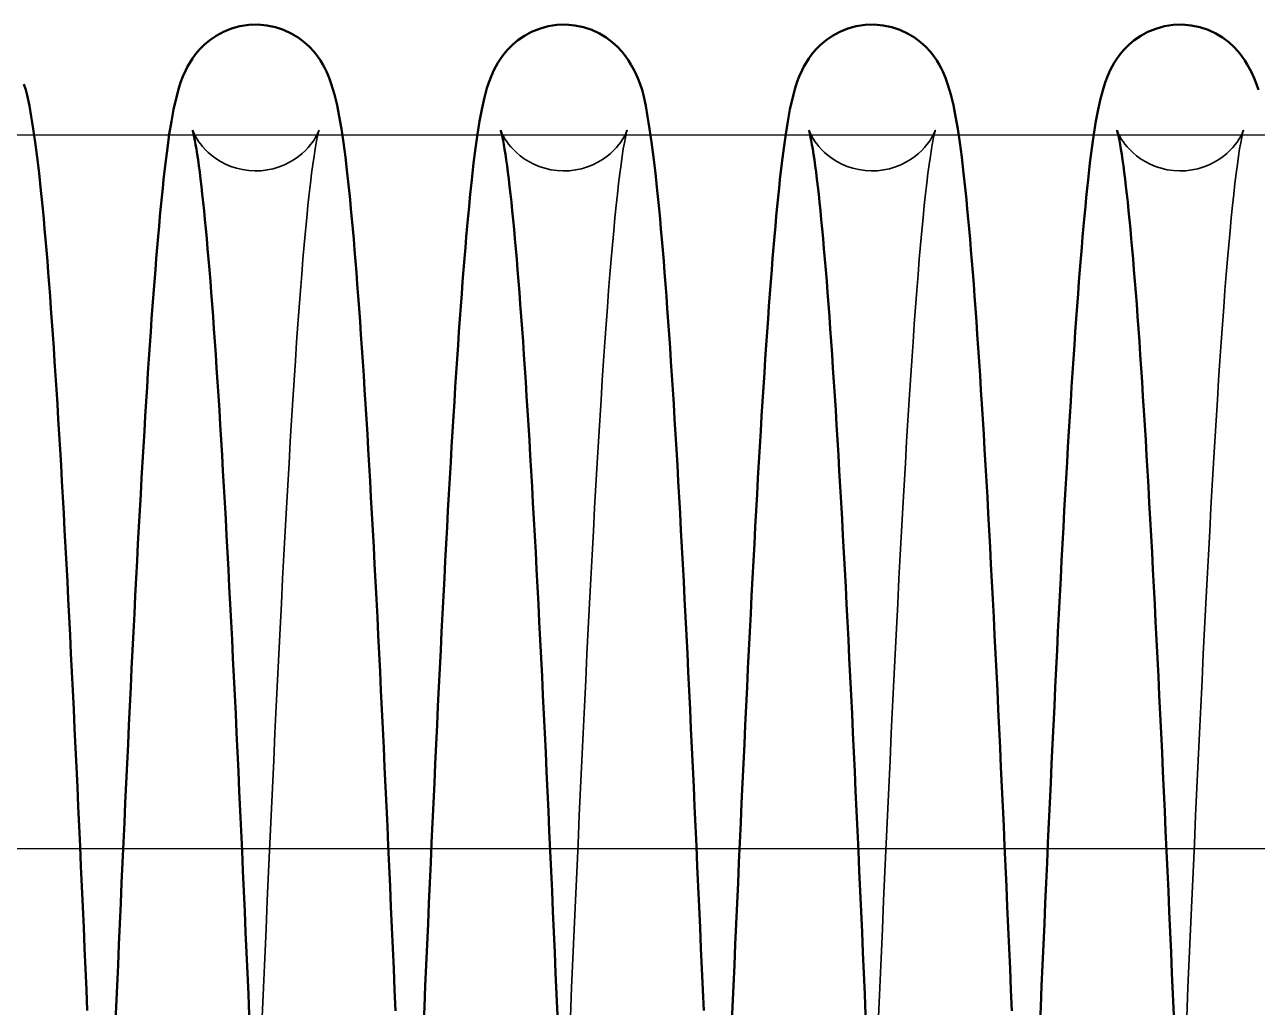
# Model space of a CAD drawing. Header units: millimetres. Extents: x 1448 to 104164, y -19509 to -89.
# Drawn here: x 81407.3 to 81476.4, y -3001.5 to -2946.5 of the extents above; entities that cross this region are included whole.
import ezdxf

# ---------------------------------------------------------------- set-up
doc = ezdxf.new("R2010")
doc.units = ezdxf.units.MM
doc.header["$LTSCALE"] = 60
doc.header["$MEASUREMENT"] = 0
doc.layers.get('0').update_dxf_attribs({"linetype": 'CONTINUOUS'})
doc.layers.add('가려진 것(ISO)', color=7, linetype='CONTINUOUS', lineweight=35)
doc.layers.add('가시적인 것(ISO)', color=7, linetype='CONTINUOUS', lineweight=50)

# ---------------------------------------------------------------- blocks, each defined once
blk = doc.blocks.new('토션스프링1')
at = {"layer": '가려진 것(ISO)', "flags": 128}
for points in [[(21462951.859, -50955408.884), (21462951.865, -50955408.9), (21462951.884, -50955408.952), (21462951.924, -50955409.045), (21462951.995, -50955409.189), (21462952.046, -50955409.282), (21462952.111, -50955409.391), (21462952.192, -50955409.514), (21462952.293, -50955409.652), (21462952.415, -50955409.803), (21462952.563, -50955409.966), (21462952.736, -50955410.136), (21462952.938, -50955410.308), (21462953.168, -50955410.477), (21462953.425, -50955410.638), (21462953.706, -50955410.785), (21462954.006, -50955410.912), (21462954.326, -50955411.016), (21462954.659, -50955411.094), (21462955.002, -50955411.144), (21462955.349, -50955411.164), (21462955.697, -50955411.153), (21462956.042, -50955411.111), (21462956.379, -50955411.041), (21462956.703, -50955410.945), (21462957.009, -50955410.824), (21462957.295, -50955410.682), (21462957.56, -50955410.525), (21462957.798, -50955410.357), (21462958.008, -50955410.186), (21462958.189, -50955410.015), (21462958.344, -50955409.85), (21462958.474, -50955409.693), (21462958.581, -50955409.551), (21462958.667, -50955409.424), (21462958.736, -50955409.312), (21462958.791, -50955409.214), (21462958.867, -50955409.063), (21462958.912, -50955408.962), (21462958.933, -50955408.905), (21462958.94, -50955408.885), (21462958.937, -50955408.895), (21462958.927, -50955408.931), (21462958.911, -50955408.992), (21462958.891, -50955409.075), (21462958.842, -50955409.298), (21462958.788, -50955409.585), (21462958.728, -50955409.934), (21462958.665, -50955410.339), (21462958.599, -50955410.797), (21462958.532, -50955411.304), (21462958.464, -50955411.858), (21462958.396, -50955412.458), (21462958.327, -50955413.103), (21462958.257, -50955413.793), (21462958.187, -50955414.525), (21462958.117, -50955415.3), (21462958.046, -50955416.115), (21462957.975, -50955416.97), (21462957.904, -50955417.864), (21462957.833, -50955418.794), (21462957.762, -50955419.76), (21462957.691, -50955420.765), (21462957.62, -50955421.807), (21462957.549, -50955422.886), (21462957.477, -50955424), (21462957.406, -50955425.148), (21462957.334, -50955426.329), (21462957.263, -50955427.541), (21462957.191, -50955428.783), (21462957.119, -50955430.054), (21462957.048, -50955431.352), (21462956.976, -50955432.676), (21462956.905, -50955434.027), (21462956.834, -50955435.405), (21462956.762, -50955436.812), (21462956.69, -50955438.244), (21462956.619, -50955439.701), (21462956.547, -50955441.181), (21462956.475, -50955442.682), (21462956.403, -50955444.203), (21462956.332, -50955445.743), (21462956.26, -50955447.299), (21462956.188, -50955448.871), (21462956.117, -50955450.456), (21462956.045, -50955452.054), (21462955.974, -50955453.666), (21462955.902, -50955455.294), (21462955.83, -50955456.936), (21462955.759, -50955458.59)], [(21462969.135, -50955408.884), (21462969.14, -50955408.9), (21462969.16, -50955408.952), (21462969.2, -50955409.046), (21462969.27, -50955409.194), (21462969.321, -50955409.288), (21462969.387, -50955409.397), (21462969.47, -50955409.52), (21462969.572, -50955409.657), (21462969.695, -50955409.808), (21462969.843, -50955409.971), (21462970.018, -50955410.141), (21462970.22, -50955410.313), (21462970.451, -50955410.482), (21462970.708, -50955410.642), (21462970.99, -50955410.789), (21462971.291, -50955410.916), (21462971.61, -50955411.019), (21462971.944, -50955411.096), (21462972.287, -50955411.145), (21462972.635, -50955411.164), (21462972.982, -50955411.152), (21462973.327, -50955411.11), (21462973.663, -50955411.039), (21462973.987, -50955410.942), (21462974.293, -50955410.821), (21462974.579, -50955410.678), (21462974.842, -50955410.52), (21462975.079, -50955410.353), (21462975.289, -50955410.181), (21462975.47, -50955410.01), (21462975.624, -50955409.845), (21462975.753, -50955409.69), (21462975.859, -50955409.547), (21462975.945, -50955409.42), (21462976.014, -50955409.309), (21462976.068, -50955409.212), (21462976.143, -50955409.061), (21462976.187, -50955408.961), (21462976.209, -50955408.905), (21462976.216, -50955408.885), (21462976.213, -50955408.895), (21462976.203, -50955408.932), (21462976.187, -50955408.993), (21462976.167, -50955409.076), (21462976.118, -50955409.3), (21462976.063, -50955409.588), (21462976.003, -50955409.936), (21462975.94, -50955410.341), (21462975.875, -50955410.799), (21462975.808, -50955411.307), (21462975.739, -50955411.862), (21462975.671, -50955412.461), (21462975.602, -50955413.106), (21462975.533, -50955413.796), (21462975.463, -50955414.528), (21462975.392, -50955415.303), (21462975.322, -50955416.119), (21462975.251, -50955416.975), (21462975.18, -50955417.869), (21462975.109, -50955418.8), (21462975.038, -50955419.768), (21462974.967, -50955420.771), (21462974.896, -50955421.812), (21462974.824, -50955422.889), (21462974.753, -50955424.003), (21462974.681, -50955425.15), (21462974.61, -50955426.331), (21462974.538, -50955427.544), (21462974.467, -50955428.786), (21462974.395, -50955430.058), (21462974.323, -50955431.358), (21462974.252, -50955432.685), (21462974.18, -50955434.036), (21462974.109, -50955435.413), (21462974.038, -50955436.816), (21462973.966, -50955438.247), (21462973.894, -50955439.702), (21462973.823, -50955441.182), (21462973.751, -50955442.683), (21462973.679, -50955444.204), (21462973.607, -50955445.745), (21462973.535, -50955447.302), (21462973.464, -50955448.876), (21462973.392, -50955450.463), (21462973.321, -50955452.064), (21462973.249, -50955453.675), (21462973.178, -50955455.3), (21462973.106, -50955456.939), (21462973.034, -50955458.591)], [(21462986.411, -50955408.884), (21462986.416, -50955408.9), (21462986.436, -50955408.952), (21462986.476, -50955409.045), (21462986.547, -50955409.189), (21462986.598, -50955409.282), (21462986.663, -50955409.391), (21462986.744, -50955409.514), (21462986.844, -50955409.652), (21462986.967, -50955409.803), (21462987.114, -50955409.966), (21462987.288, -50955410.136), (21462987.489, -50955410.308), (21462987.72, -50955410.477), (21462987.977, -50955410.638), (21462988.257, -50955410.785), (21462988.558, -50955410.912), (21462988.877, -50955411.016), (21462989.211, -50955411.094), (21462989.553, -50955411.144), (21462989.901, -50955411.164), (21462990.248, -50955411.153), (21462990.593, -50955411.111), (21462990.93, -50955411.041), (21462991.254, -50955410.945), (21462991.56, -50955410.824), (21462991.847, -50955410.682), (21462992.111, -50955410.525), (21462992.349, -50955410.357), (21462992.559, -50955410.186), (21462992.741, -50955410.015), (21462992.896, -50955409.85), (21462993.026, -50955409.693), (21462993.132, -50955409.551), (21462993.218, -50955409.424), (21462993.288, -50955409.312), (21462993.343, -50955409.214), (21462993.419, -50955409.063), (21462993.463, -50955408.962), (21462993.485, -50955408.905), (21462993.492, -50955408.885), (21462993.489, -50955408.895), (21462993.479, -50955408.931), (21462993.463, -50955408.992), (21462993.443, -50955409.075), (21462993.394, -50955409.298), (21462993.339, -50955409.585), (21462993.28, -50955409.934), (21462993.217, -50955410.339), (21462993.151, -50955410.797), (21462993.083, -50955411.304), (21462993.016, -50955411.858), (21462992.947, -50955412.458), (21462992.878, -50955413.103), (21462992.809, -50955413.793), (21462992.739, -50955414.525), (21462992.668, -50955415.3), (21462992.598, -50955416.115), (21462992.527, -50955416.97), (21462992.456, -50955417.864), (21462992.385, -50955418.794), (21462992.314, -50955419.76), (21462992.243, -50955420.765), (21462992.172, -50955421.807), (21462992.1, -50955422.886), (21462992.029, -50955424), (21462991.957, -50955425.148), (21462991.886, -50955426.329), (21462991.814, -50955427.541), (21462991.742, -50955428.783), (21462991.671, -50955430.054), (21462991.599, -50955431.352), (21462991.528, -50955432.676), (21462991.457, -50955434.027), (21462991.385, -50955435.405), (21462991.314, -50955436.812), (21462991.242, -50955438.244), (21462991.17, -50955439.701), (21462991.098, -50955441.181), (21462991.027, -50955442.682), (21462990.955, -50955444.203), (21462990.883, -50955445.743), (21462990.811, -50955447.299), (21462990.74, -50955448.871), (21462990.668, -50955450.456), (21462990.597, -50955452.054), (21462990.525, -50955453.666), (21462990.454, -50955455.294), (21462990.382, -50955456.936), (21462990.31, -50955458.59)], [(21463003.686, -50955408.884), (21463003.692, -50955408.9), (21463003.712, -50955408.952), (21463003.751, -50955409.046), (21463003.821, -50955409.194), (21463003.873, -50955409.288), (21463003.939, -50955409.397), (21463004.022, -50955409.52), (21463004.123, -50955409.657), (21463004.246, -50955409.808), (21463004.395, -50955409.971), (21463004.569, -50955410.141), (21463004.771, -50955410.313), (21463005.002, -50955410.482), (21463005.26, -50955410.642), (21463005.541, -50955410.789), (21463005.843, -50955410.916), (21463006.162, -50955411.019), (21463006.496, -50955411.096), (21463006.839, -50955411.145), (21463007.186, -50955411.164), (21463007.534, -50955411.152), (21463007.878, -50955411.11), (21463008.215, -50955411.039), (21463008.539, -50955410.942), (21463008.845, -50955410.821), (21463009.13, -50955410.678), (21463009.393, -50955410.52), (21463009.631, -50955410.353), (21463009.841, -50955410.181), (21463010.021, -50955410.01), (21463010.175, -50955409.845), (21463010.304, -50955409.69), (21463010.41, -50955409.547), (21463010.496, -50955409.42), (21463010.565, -50955409.309), (21463010.62, -50955409.212), (21463010.695, -50955409.061), (21463010.738, -50955408.961), (21463010.76, -50955408.905), (21463010.767, -50955408.885), (21463010.764, -50955408.895), (21463010.755, -50955408.932), (21463010.739, -50955408.993), (21463010.719, -50955409.076), (21463010.669, -50955409.3), (21463010.614, -50955409.588), (21463010.555, -50955409.936), (21463010.492, -50955410.341), (21463010.426, -50955410.799), (21463010.359, -50955411.307), (21463010.291, -50955411.862), (21463010.223, -50955412.461), (21463010.154, -50955413.106), (21463010.084, -50955413.796), (21463010.014, -50955414.528), (21463009.944, -50955415.303), (21463009.873, -50955416.119), (21463009.802, -50955416.975), (21463009.731, -50955417.869), (21463009.66, -50955418.8), (21463009.589, -50955419.768), (21463009.518, -50955420.771), (21463009.447, -50955421.812), (21463009.376, -50955422.889), (21463009.304, -50955424.003), (21463009.233, -50955425.15), (21463009.161, -50955426.331), (21463009.09, -50955427.544), (21463009.018, -50955428.786), (21463008.946, -50955430.058), (21463008.875, -50955431.358), (21463008.803, -50955432.685), (21463008.732, -50955434.036), (21463008.661, -50955435.413), (21463008.589, -50955436.816), (21463008.518, -50955438.247), (21463008.446, -50955439.702), (21463008.374, -50955441.182), (21463008.302, -50955442.683), (21463008.231, -50955444.204), (21463008.159, -50955445.745), (21463008.087, -50955447.302), (21463008.015, -50955448.876), (21463007.944, -50955450.463), (21463007.872, -50955452.064), (21463007.801, -50955453.675), (21463007.729, -50955455.3), (21463007.658, -50955456.939), (21463007.586, -50955458.591)]]:
    blk.add_lwpolyline(points, dxfattribs=at)
at = {"layer": '가시적인 것(ISO)', "flags": 128}
for points in [[(21462942.401, -50955406.308), (21462942.508, -50955406.624), (21462942.592, -50955406.926), (21462942.714, -50955407.512), (21462942.81, -50955408.121), (21462942.862, -50955408.451), (21462942.92, -50955408.803), (21462943.032, -50955409.56), (21462943.142, -50955410.387), (21462943.25, -50955411.286), (21462943.355, -50955412.256), (21462943.407, -50955412.768), (21462943.459, -50955413.298), (21462943.51, -50955413.846), (21462943.562, -50955414.412), (21462943.613, -50955414.996), (21462943.664, -50955415.598), (21462943.715, -50955416.218), (21462943.766, -50955416.856), (21462943.817, -50955417.513), (21462943.868, -50955418.189), (21462943.919, -50955418.883), (21462943.97, -50955419.596), (21462944.021, -50955420.327), (21462944.073, -50955421.075), (21462944.124, -50955421.841), (21462944.175, -50955422.624), (21462944.226, -50955423.424), (21462944.277, -50955424.24), (21462944.328, -50955425.071), (21462944.38, -50955425.918), (21462944.431, -50955426.781), (21462944.482, -50955427.657), (21462944.533, -50955428.548), (21462944.584, -50955429.453), (21462944.634, -50955430.371), (21462944.685, -50955431.303), (21462944.736, -50955432.247), (21462944.787, -50955433.205), (21462944.837, -50955434.178), (21462944.888, -50955435.165), (21462944.939, -50955436.165), (21462944.99, -50955437.178), (21462945.041, -50955438.204), (21462945.092, -50955439.241), (21462945.143, -50955440.289), (21462945.194, -50955441.348), (21462945.245, -50955442.418), (21462945.296, -50955443.497), (21462945.347, -50955444.585), (21462945.398, -50955445.682), (21462945.449, -50955446.787), (21462945.5, -50955447.9), (21462945.551, -50955449.019), (21462945.601, -50955450.145), (21462945.652, -50955451.278), (21462945.703, -50955452.419), (21462945.753, -50955453.568), (21462945.804, -50955454.724), (21462945.855, -50955455.887), (21462945.906, -50955457.057), (21462945.957, -50955458.232)], [(21462947.525, -50955459.204), (21462947.576, -50955458.024), (21462947.627, -50955456.849), (21462947.678, -50955455.679), (21462947.728, -50955454.515), (21462947.779, -50955453.358), (21462947.83, -50955452.207), (21462947.881, -50955451.064), (21462947.932, -50955449.929), (21462947.983, -50955448.803), (21462948.034, -50955447.687), (21462948.084, -50955446.579), (21462948.135, -50955445.478), (21462948.186, -50955444.386), (21462948.237, -50955443.301), (21462948.288, -50955442.225), (21462948.339, -50955441.159), (21462948.389, -50955440.103), (21462948.44, -50955439.056), (21462948.492, -50955438.021), (21462948.543, -50955436.997), (21462948.594, -50955435.985), (21462948.645, -50955434.985), (21462948.696, -50955433.999), (21462948.747, -50955433.025), (21462948.797, -50955432.066), (21462948.848, -50955431.121), (21462948.899, -50955430.191), (21462948.95, -50955429.276), (21462949.001, -50955428.376), (21462949.052, -50955427.49), (21462949.102, -50955426.619), (21462949.153, -50955425.761), (21462949.204, -50955424.919), (21462949.256, -50955424.091), (21462949.307, -50955423.279), (21462949.358, -50955422.482), (21462949.409, -50955421.701), (21462949.461, -50955420.937), (21462949.512, -50955420.189), (21462949.563, -50955419.459), (21462949.615, -50955418.745), (21462949.667, -50955418.049), (21462949.718, -50955417.371), (21462949.77, -50955416.712), (21462949.821, -50955416.071), (21462949.873, -50955415.448), (21462949.925, -50955414.845), (21462949.977, -50955414.262), (21462950.028, -50955413.698), (21462950.08, -50955413.155), (21462950.132, -50955412.632), (21462950.183, -50955412.128), (21462950.234, -50955411.643), (21462950.338, -50955410.729), (21462950.444, -50955409.885), (21462950.554, -50955409.105), (21462950.67, -50955408.387), (21462950.794, -50955407.724), (21462950.928, -50955407.113), (21462951.087, -50955406.518), (21462951.188, -50955406.209), (21462951.312, -50955405.88), (21462951.472, -50955405.518), (21462951.575, -50955405.318), (21462951.698, -50955405.104), (21462951.846, -50955404.872), (21462952.027, -50955404.625), (21462952.247, -50955404.367), (21462952.512, -50955404.101), (21462952.827, -50955403.837), (21462953.187, -50955403.59), (21462953.593, -50955403.371), (21462954.038, -50955403.191), (21462954.513, -50955403.059), (21462955.006, -50955402.983), (21462955.509, -50955402.967), (21462956.011, -50955403.009), (21462956.497, -50955403.11), (21462956.959, -50955403.264), (21462957.389, -50955403.464), (21462957.777, -50955403.696), (21462958.117, -50955403.951), (21462958.409, -50955404.217), (21462958.653, -50955404.48), (21462958.855, -50955404.734), (21462959.021, -50955404.975), (21462959.158, -50955405.199), (21462959.273, -50955405.407), (21462959.37, -50955405.601), (21462959.522, -50955405.955), (21462959.635, -50955406.277), (21462959.813, -50955406.881), (21462959.955, -50955407.482), (21462960.079, -50955408.115), (21462960.197, -50955408.809), (21462960.311, -50955409.57), (21462960.421, -50955410.398), (21462960.528, -50955411.295), (21462960.633, -50955412.262), (21462960.684, -50955412.772), (21462960.735, -50955413.3), (21462960.786, -50955413.846), (21462960.837, -50955414.411), (21462960.888, -50955414.994), (21462960.939, -50955415.595), (21462960.99, -50955416.215), (21462961.041, -50955416.854), (21462961.092, -50955417.512), (21462961.144, -50955418.189), (21462961.195, -50955418.885), (21462961.246, -50955419.599), (21462961.297, -50955420.331), (21462961.349, -50955421.08), (21462961.4, -50955421.846), (21462961.451, -50955422.629), (21462961.502, -50955423.429), (21462961.553, -50955424.244), (21462961.604, -50955425.075), (21462961.656, -50955425.922), (21462961.707, -50955426.783), (21462961.758, -50955427.658), (21462961.808, -50955428.548), (21462961.859, -50955429.452), (21462961.91, -50955430.369), (21462961.961, -50955431.3), (21462962.012, -50955432.245), (21462962.062, -50955433.206), (21462962.113, -50955434.18), (21462962.164, -50955435.168), (21462962.215, -50955436.169), (21462962.266, -50955437.183), (21462962.317, -50955438.209), (21462962.368, -50955439.246), (21462962.419, -50955440.295), (21462962.47, -50955441.354), (21462962.521, -50955442.423), (21462962.572, -50955443.501), (21462962.623, -50955444.588), (21462962.674, -50955445.684), (21462962.725, -50955446.787), (21462962.775, -50955447.898), (21462962.826, -50955449.016), (21462962.877, -50955450.141), (21462962.928, -50955451.276), (21462962.978, -50955452.419), (21462963.029, -50955453.569), (21462963.08, -50955454.727), (21462963.131, -50955455.892), (21462963.182, -50955457.062), (21462963.233, -50955458.238)], [(21462964.8, -50955459.203), (21462964.851, -50955458.023), (21462964.902, -50955456.848), (21462964.953, -50955455.679), (21462965.004, -50955454.516), (21462965.055, -50955453.36), (21462965.106, -50955452.211), (21462965.157, -50955451.07), (21462965.207, -50955449.938), (21462965.258, -50955448.814), (21462965.309, -50955447.697), (21462965.36, -50955446.586), (21462965.41, -50955445.484), (21462965.461, -50955444.389), (21462965.512, -50955443.303), (21462965.563, -50955442.226), (21462965.614, -50955441.159), (21462965.665, -50955440.101), (21462965.716, -50955439.055), (21462965.767, -50955438.019), (21462965.818, -50955436.995), (21462965.869, -50955435.984), (21462965.92, -50955434.985), (21462965.971, -50955433.999), (21462966.022, -50955433.028), (21462966.073, -50955432.07), (21462966.124, -50955431.127), (21462966.174, -50955430.199), (21462966.225, -50955429.285), (21462966.276, -50955428.383), (21462966.327, -50955427.496), (21462966.378, -50955426.622), (21462966.429, -50955425.763), (21462966.48, -50955424.919), (21462966.532, -50955424.09), (21462966.583, -50955423.276), (21462966.634, -50955422.478), (21462966.685, -50955421.697), (21462966.737, -50955420.932), (21462966.788, -50955420.184), (21462966.84, -50955419.453), (21462966.891, -50955418.74), (21462966.942, -50955418.045), (21462966.994, -50955417.368), (21462967.045, -50955416.71), (21462967.097, -50955416.07), (21462967.148, -50955415.451), (21462967.2, -50955414.851), (21462967.251, -50955414.27), (21462967.303, -50955413.71), (21462967.354, -50955413.169), (21462967.405, -50955412.646), (21462967.456, -50955412.143), (21462967.507, -50955411.657), (21462967.612, -50955410.739), (21462967.719, -50955409.889), (21462967.831, -50955409.105), (21462967.947, -50955408.385), (21462968.07, -50955407.725), (21462968.202, -50955407.116), (21462968.362, -50955406.52), (21462968.464, -50955406.21), (21462968.587, -50955405.882), (21462968.747, -50955405.52), (21462968.849, -50955405.321), (21462968.972, -50955405.107), (21462969.12, -50955404.875), (21462969.301, -50955404.629), (21462969.52, -50955404.37), (21462969.785, -50955404.104), (21462970.098, -50955403.84), (21462970.458, -50955403.593), (21462970.863, -50955403.374), (21462971.309, -50955403.193), (21462971.783, -50955403.06), (21462972.276, -50955402.984), (21462972.779, -50955402.967), (21462973.28, -50955403.008), (21462973.766, -50955403.108), (21462974.23, -50955403.262), (21462974.66, -50955403.461), (21462975.048, -50955403.693), (21462975.388, -50955403.948), (21462975.681, -50955404.213), (21462975.926, -50955404.476), (21462976.129, -50955404.73), (21462976.296, -50955404.971), (21462976.433, -50955405.197), (21462976.646, -50955405.602), (21462976.816, -50955405.97), (21462976.952, -50955406.308), (21462977.059, -50955406.624), (21462977.144, -50955406.926), (21462977.265, -50955407.512), (21462977.361, -50955408.121), (21462977.414, -50955408.451), (21462977.471, -50955408.803), (21462977.584, -50955409.56), (21462977.694, -50955410.387), (21462977.801, -50955411.286), (21462977.906, -50955412.256), (21462977.959, -50955412.768), (21462978.01, -50955413.298), (21462978.062, -50955413.846), (21462978.113, -50955414.412), (21462978.164, -50955414.996), (21462978.215, -50955415.598), (21462978.266, -50955416.218), (21462978.317, -50955416.856), (21462978.368, -50955417.513), (21462978.419, -50955418.189), (21462978.471, -50955418.883), (21462978.522, -50955419.596), (21462978.573, -50955420.327), (21462978.624, -50955421.075), (21462978.675, -50955421.841), (21462978.727, -50955422.624), (21462978.778, -50955423.424), (21462978.829, -50955424.24), (21462978.88, -50955425.071), (21462978.931, -50955425.918), (21462978.982, -50955426.781), (21462979.033, -50955427.657), (21462979.084, -50955428.548), (21462979.135, -50955429.453), (21462979.186, -50955430.371), (21462979.237, -50955431.303), (21462979.287, -50955432.247), (21462979.338, -50955433.205), (21462979.389, -50955434.178), (21462979.44, -50955435.165), (21462979.491, -50955436.165), (21462979.542, -50955437.178), (21462979.593, -50955438.204), (21462979.644, -50955439.241), (21462979.695, -50955440.289), (21462979.746, -50955441.348), (21462979.797, -50955442.418), (21462979.848, -50955443.497), (21462979.899, -50955444.585), (21462979.95, -50955445.682), (21462980, -50955446.787), (21462980.051, -50955447.9), (21462980.102, -50955449.019), (21462980.153, -50955450.145), (21462980.203, -50955451.278), (21462980.254, -50955452.419), (21462980.305, -50955453.568), (21462980.356, -50955454.724), (21462980.407, -50955455.887), (21462980.458, -50955457.057), (21462980.509, -50955458.232)], [(21462982.076, -50955459.204), (21462982.127, -50955458.024), (21462982.178, -50955456.849), (21462982.229, -50955455.679), (21462982.28, -50955454.515), (21462982.331, -50955453.358), (21462982.382, -50955452.207), (21462982.433, -50955451.064), (21462982.484, -50955449.929), (21462982.534, -50955448.803), (21462982.585, -50955447.687), (21462982.636, -50955446.579), (21462982.686, -50955445.478), (21462982.737, -50955444.386), (21462982.788, -50955443.301), (21462982.839, -50955442.225), (21462982.89, -50955441.159), (21462982.941, -50955440.103), (21462982.992, -50955439.056), (21462983.043, -50955438.021), (21462983.094, -50955436.997), (21462983.145, -50955435.985), (21462983.196, -50955434.985), (21462983.247, -50955433.999), (21462983.298, -50955433.025), (21462983.349, -50955432.066), (21462983.4, -50955431.121), (21462983.451, -50955430.191), (21462983.501, -50955429.276), (21462983.552, -50955428.376), (21462983.603, -50955427.49), (21462983.654, -50955426.619), (21462983.705, -50955425.761), (21462983.756, -50955424.919), (21462983.807, -50955424.091), (21462983.858, -50955423.279), (21462983.909, -50955422.482), (21462983.961, -50955421.701), (21462984.012, -50955420.937), (21462984.064, -50955420.189), (21462984.115, -50955419.459), (21462984.166, -50955418.745), (21462984.218, -50955418.049), (21462984.27, -50955417.371), (21462984.321, -50955416.712), (21462984.373, -50955416.071), (21462984.425, -50955415.448), (21462984.476, -50955414.845), (21462984.528, -50955414.262), (21462984.58, -50955413.698), (21462984.632, -50955413.155), (21462984.683, -50955412.632), (21462984.734, -50955412.128), (21462984.786, -50955411.643), (21462984.889, -50955410.729), (21462984.995, -50955409.885), (21462985.105, -50955409.105), (21462985.222, -50955408.387), (21462985.346, -50955407.724), (21462985.479, -50955407.113), (21462985.638, -50955406.518), (21462985.74, -50955406.209), (21462985.863, -50955405.88), (21462986.024, -50955405.518), (21462986.126, -50955405.318), (21462986.249, -50955405.104), (21462986.398, -50955404.872), (21462986.579, -50955404.625), (21462986.799, -50955404.367), (21462987.064, -50955404.101), (21462987.378, -50955403.837), (21462987.739, -50955403.59), (21462988.144, -50955403.371), (21462988.59, -50955403.191), (21462989.065, -50955403.059), (21462989.558, -50955402.983), (21462990.061, -50955402.967), (21462990.562, -50955403.009), (21462991.048, -50955403.11), (21462991.511, -50955403.264), (21462991.941, -50955403.464), (21462992.329, -50955403.696), (21462992.668, -50955403.951), (21462992.96, -50955404.217), (21462993.204, -50955404.48), (21462993.407, -50955404.734), (21462993.573, -50955404.975), (21462993.709, -50955405.199), (21462993.824, -50955405.407), (21462993.922, -50955405.601), (21462994.073, -50955405.955), (21462994.186, -50955406.277), (21462994.365, -50955406.881), (21462994.507, -50955407.482), (21462994.631, -50955408.115), (21462994.749, -50955408.809), (21462994.863, -50955409.57), (21462994.973, -50955410.398), (21462995.079, -50955411.295), (21462995.184, -50955412.262), (21462995.236, -50955412.772), (21462995.287, -50955413.3), (21462995.338, -50955413.846), (21462995.389, -50955414.411), (21462995.44, -50955414.994), (21462995.491, -50955415.595), (21462995.542, -50955416.215), (21462995.593, -50955416.854), (21462995.644, -50955417.512), (21462995.695, -50955418.189), (21462995.746, -50955418.885), (21462995.798, -50955419.599), (21462995.849, -50955420.331), (21462995.9, -50955421.08), (21462995.951, -50955421.846), (21462996.003, -50955422.629), (21462996.054, -50955423.429), (21462996.105, -50955424.244), (21462996.156, -50955425.075), (21462996.207, -50955425.922), (21462996.258, -50955426.783), (21462996.309, -50955427.658), (21462996.36, -50955428.548), (21462996.411, -50955429.452), (21462996.462, -50955430.369), (21462996.512, -50955431.3), (21462996.563, -50955432.245), (21462996.614, -50955433.206), (21462996.665, -50955434.18), (21462996.716, -50955435.168), (21462996.767, -50955436.169), (21462996.818, -50955437.183), (21462996.869, -50955438.209), (21462996.92, -50955439.246), (21462996.971, -50955440.295), (21462997.022, -50955441.354), (21462997.073, -50955442.423), (21462997.124, -50955443.501), (21462997.175, -50955444.588), (21462997.225, -50955445.684), (21462997.276, -50955446.787), (21462997.327, -50955447.898), (21462997.378, -50955449.016), (21462997.428, -50955450.141), (21462997.479, -50955451.276), (21462997.53, -50955452.419), (21462997.581, -50955453.569), (21462997.632, -50955454.727), (21462997.683, -50955455.892), (21462997.734, -50955457.062), (21462997.785, -50955458.238)], [(21462999.352, -50955459.203), (21462999.403, -50955458.023), (21462999.454, -50955456.848), (21462999.505, -50955455.679), (21462999.556, -50955454.516), (21462999.607, -50955453.36), (21462999.657, -50955452.211), (21462999.708, -50955451.07), (21462999.759, -50955449.938), (21462999.81, -50955448.814), (21462999.86, -50955447.697), (21462999.911, -50955446.586), (21462999.962, -50955445.484), (21463000.013, -50955444.389), (21463000.064, -50955443.303), (21463000.115, -50955442.226), (21463000.166, -50955441.159), (21463000.217, -50955440.101), (21463000.268, -50955439.055), (21463000.319, -50955438.019), (21463000.37, -50955436.995), (21463000.421, -50955435.984), (21463000.472, -50955434.985), (21463000.523, -50955433.999), (21463000.574, -50955433.028), (21463000.624, -50955432.07), (21463000.675, -50955431.127), (21463000.726, -50955430.199), (21463000.777, -50955429.285), (21463000.828, -50955428.383), (21463000.879, -50955427.496), (21463000.93, -50955426.622), (21463000.981, -50955425.763), (21463001.032, -50955424.919), (21463001.083, -50955424.09), (21463001.134, -50955423.276), (21463001.186, -50955422.478), (21463001.237, -50955421.697), (21463001.288, -50955420.932), (21463001.34, -50955420.184), (21463001.391, -50955419.453), (21463001.443, -50955418.74), (21463001.494, -50955418.045), (21463001.545, -50955417.368), (21463001.597, -50955416.71), (21463001.648, -50955416.07), (21463001.7, -50955415.451), (21463001.751, -50955414.851), (21463001.803, -50955414.27), (21463001.854, -50955413.71), (21463001.905, -50955413.169), (21463001.956, -50955412.646), (21463002.007, -50955412.143), (21463002.059, -50955411.657), (21463002.163, -50955410.739), (21463002.271, -50955409.889), (21463002.382, -50955409.105), (21463002.499, -50955408.385), (21463002.622, -50955407.725), (21463002.753, -50955407.116), (21463002.914, -50955406.52), (21463003.015, -50955406.21), (21463003.138, -50955405.882), (21463003.298, -50955405.52), (21463003.401, -50955405.321), (21463003.523, -50955405.107), (21463003.671, -50955404.875), (21463003.852, -50955404.629), (21463004.071, -50955404.37), (21463004.336, -50955404.104), (21463004.65, -50955403.84), (21463005.009, -50955403.593), (21463005.415, -50955403.374), (21463005.86, -50955403.193), (21463006.334, -50955403.06), (21463006.827, -50955402.984), (21463007.331, -50955402.967), (21463007.832, -50955403.008), (21463008.318, -50955403.108), (21463008.781, -50955403.262), (21463009.212, -50955403.461), (21463009.6, -50955403.693), (21463009.94, -50955403.948), (21463010.232, -50955404.213), (21463010.477, -50955404.476), (21463010.68, -50955404.73), (21463010.847, -50955404.971), (21463010.984, -50955405.197), (21463011.197, -50955405.602), (21463011.368, -50955405.97), (21463011.504, -50955406.308), (21463011.611, -50955406.624)], [(21462955.035, -50955458.47), (21462954.985, -50955457.299), (21462954.934, -50955456.133), (21462954.883, -50955454.975), (21462954.833, -50955453.824), (21462954.782, -50955452.677), (21462954.731, -50955451.536), (21462954.68, -50955450.401), (21462954.629, -50955449.272), (21462954.578, -50955448.151), (21462954.527, -50955447.037), (21462954.477, -50955445.931), (21462954.426, -50955444.834), (21462954.375, -50955443.747), (21462954.324, -50955442.669), (21462954.273, -50955441.602), (21462954.222, -50955440.546), (21462954.171, -50955439.502), (21462954.12, -50955438.469), (21462954.069, -50955437.45), (21462954.019, -50955436.444), (21462953.968, -50955435.451), (21462953.917, -50955434.471), (21462953.867, -50955433.503), (21462953.816, -50955432.547), (21462953.765, -50955431.605), (21462953.714, -50955430.675), (21462953.663, -50955429.759), (21462953.613, -50955428.858), (21462953.562, -50955427.971), (21462953.511, -50955427.099), (21462953.46, -50955426.243), (21462953.409, -50955425.403), (21462953.358, -50955424.58), (21462953.308, -50955423.774), (21462953.257, -50955422.985), (21462953.206, -50955422.214), (21462953.156, -50955421.462), (21462953.106, -50955420.729), (21462953.055, -50955420.014), (21462953.005, -50955419.317), (21462952.954, -50955418.638), (21462952.904, -50955417.977), (21462952.853, -50955417.335), (21462952.802, -50955416.711), (21462952.752, -50955416.107), (21462952.702, -50955415.523), (21462952.651, -50955414.96), (21462952.601, -50955414.417), (21462952.551, -50955413.895), (21462952.502, -50955413.396), (21462952.453, -50955412.918), (21462952.404, -50955412.463), (21462952.355, -50955412.032), (21462952.307, -50955411.624), (21462952.259, -50955411.24), (21462952.212, -50955410.88), (21462952.165, -50955410.544), (21462952.118, -50955410.232), (21462952.072, -50955409.947), (21462952.029, -50955409.69), (21462951.988, -50955409.464), (21462951.95, -50955409.271), (21462951.917, -50955409.113), (21462951.889, -50955408.992), (21462951.868, -50955408.913), (21462951.859, -50955408.884)], [(21462972.312, -50955458.479), (21462972.261, -50955457.305), (21462972.21, -50955456.138), (21462972.159, -50955454.977), (21462972.108, -50955453.824), (21462972.058, -50955452.678), (21462972.007, -50955451.539), (21462971.956, -50955450.406), (21462971.905, -50955449.279), (21462971.855, -50955448.159), (21462971.804, -50955447.047), (21462971.753, -50955445.942), (21462971.702, -50955444.846), (21462971.651, -50955443.758), (21462971.6, -50955442.681), (21462971.549, -50955441.613), (21462971.498, -50955440.556), (21462971.447, -50955439.511), (21462971.396, -50955438.477), (21462971.345, -50955437.455), (21462971.295, -50955436.447), (21462971.244, -50955435.452), (21462971.193, -50955434.471), (21462971.143, -50955433.504), (21462971.092, -50955432.55), (21462971.041, -50955431.609), (21462970.99, -50955430.681), (21462970.94, -50955429.766), (21462970.889, -50955428.866), (21462970.838, -50955427.98), (21462970.787, -50955427.108), (21462970.736, -50955426.253), (21462970.685, -50955425.413), (21462970.635, -50955424.589), (21462970.584, -50955423.782), (21462970.533, -50955422.992), (21462970.482, -50955422.22), (21462970.432, -50955421.466), (21462970.381, -50955420.731), (21462970.331, -50955420.015), (21462970.281, -50955419.318), (21462970.23, -50955418.64), (21462970.18, -50955417.98), (21462970.129, -50955417.339), (21462970.079, -50955416.716), (21462970.028, -50955416.112), (21462969.978, -50955415.528), (21462969.927, -50955414.964), (21462969.877, -50955414.421), (21462969.827, -50955413.899), (21462969.777, -50955413.399), (21462969.728, -50955412.92), (21462969.679, -50955412.465), (21462969.63, -50955412.033), (21462969.582, -50955411.624), (21462969.534, -50955411.239), (21462969.487, -50955410.879), (21462969.441, -50955410.544), (21462969.395, -50955410.235), (21462969.35, -50955409.95), (21462969.305, -50955409.692), (21462969.263, -50955409.464), (21462969.224, -50955409.269), (21462969.191, -50955409.11), (21462969.163, -50955408.991), (21462969.143, -50955408.913), (21462969.135, -50955408.884)], [(21462989.587, -50955458.47), (21462989.536, -50955457.299), (21462989.485, -50955456.133), (21462989.435, -50955454.975), (21462989.384, -50955453.824), (21462989.333, -50955452.677), (21462989.283, -50955451.536), (21462989.232, -50955450.401), (21462989.181, -50955449.272), (21462989.13, -50955448.151), (21462989.079, -50955447.037), (21462989.028, -50955445.931), (21462988.977, -50955444.834), (21462988.926, -50955443.747), (21462988.875, -50955442.669), (21462988.824, -50955441.602), (21462988.773, -50955440.546), (21462988.722, -50955439.502), (21462988.672, -50955438.469), (21462988.621, -50955437.45), (21462988.57, -50955436.444), (21462988.52, -50955435.451), (21462988.469, -50955434.471), (21462988.418, -50955433.503), (21462988.367, -50955432.547), (21462988.317, -50955431.605), (21462988.266, -50955430.675), (21462988.215, -50955429.759), (21462988.164, -50955428.858), (21462988.113, -50955427.971), (21462988.062, -50955427.099), (21462988.011, -50955426.243), (21462987.961, -50955425.403), (21462987.91, -50955424.58), (21462987.859, -50955423.774), (21462987.808, -50955422.985), (21462987.758, -50955422.214), (21462987.707, -50955421.462), (21462987.657, -50955420.729), (21462987.607, -50955420.014), (21462987.556, -50955419.317), (21462987.506, -50955418.638), (21462987.455, -50955417.977), (21462987.404, -50955417.335), (21462987.354, -50955416.711), (21462987.303, -50955416.107), (21462987.253, -50955415.523), (21462987.203, -50955414.96), (21462987.153, -50955414.417), (21462987.103, -50955413.895), (21462987.053, -50955413.396), (21462987.004, -50955412.918), (21462986.955, -50955412.463), (21462986.907, -50955412.032), (21462986.858, -50955411.624), (21462986.811, -50955411.24), (21462986.763, -50955410.88), (21462986.716, -50955410.544), (21462986.67, -50955410.232), (21462986.624, -50955409.947), (21462986.58, -50955409.69), (21462986.539, -50955409.464), (21462986.502, -50955409.271), (21462986.468, -50955409.113), (21462986.44, -50955408.992), (21462986.419, -50955408.913), (21462986.411, -50955408.884)], [(21463006.863, -50955458.479), (21463006.812, -50955457.305), (21463006.761, -50955456.138), (21463006.711, -50955454.977), (21463006.66, -50955453.824), (21463006.609, -50955452.678), (21463006.558, -50955451.539), (21463006.508, -50955450.406), (21463006.457, -50955449.279), (21463006.406, -50955448.159), (21463006.355, -50955447.047), (21463006.304, -50955445.942), (21463006.253, -50955444.846), (21463006.202, -50955443.758), (21463006.151, -50955442.681), (21463006.1, -50955441.613), (21463006.049, -50955440.556), (21463005.999, -50955439.511), (21463005.948, -50955438.477), (21463005.897, -50955437.455), (21463005.846, -50955436.447), (21463005.795, -50955435.452), (21463005.745, -50955434.471), (21463005.694, -50955433.504), (21463005.643, -50955432.55), (21463005.593, -50955431.609), (21463005.542, -50955430.681), (21463005.491, -50955429.766), (21463005.44, -50955428.866), (21463005.389, -50955427.98), (21463005.339, -50955427.108), (21463005.288, -50955426.253), (21463005.237, -50955425.413), (21463005.186, -50955424.589), (21463005.135, -50955423.782), (21463005.085, -50955422.992), (21463005.034, -50955422.22), (21463004.983, -50955421.466), (21463004.933, -50955420.731), (21463004.882, -50955420.015), (21463004.832, -50955419.318), (21463004.782, -50955418.64), (21463004.731, -50955417.98), (21463004.681, -50955417.339), (21463004.63, -50955416.716), (21463004.58, -50955416.112), (21463004.529, -50955415.528), (21463004.479, -50955414.964), (21463004.428, -50955414.421), (21463004.378, -50955413.899), (21463004.329, -50955413.399), (21463004.279, -50955412.92), (21463004.23, -50955412.465), (21463004.182, -50955412.033), (21463004.133, -50955411.624), (21463004.086, -50955411.239), (21463004.039, -50955410.879), (21463003.992, -50955410.544), (21463003.947, -50955410.235), (21463003.901, -50955409.95), (21463003.857, -50955409.692), (21463003.814, -50955409.464), (21463003.776, -50955409.269), (21463003.742, -50955409.11), (21463003.715, -50955408.991), (21463003.695, -50955408.913), (21463003.686, -50955408.884)]]:
    blk.add_lwpolyline(points, dxfattribs=at)
blk = doc.blocks.new('토션스프링12345')
blk.add_blockref('토션스프링1', (1400.606, -3974.283))

msp = doc.modelspace()

# ---------------------------------------------------------------- linework, layer by layer
at = {"color": 3}
for p, q in [((79782.442, -2952.641), (85582.442, -2952.641)), ((80987.372, -2952.641), (82025.398, -2952.641)), ((79607.442, -2992.641), (85865.368, -2992.641))]:
    msp.add_line(p, q, dxfattribs=at)

# ---------------------------------------------------------------- block references
msp.add_blockref('토션스프링12345', (-21382935.757, 50956430.79))

doc.saveas('drawing.dxf')
